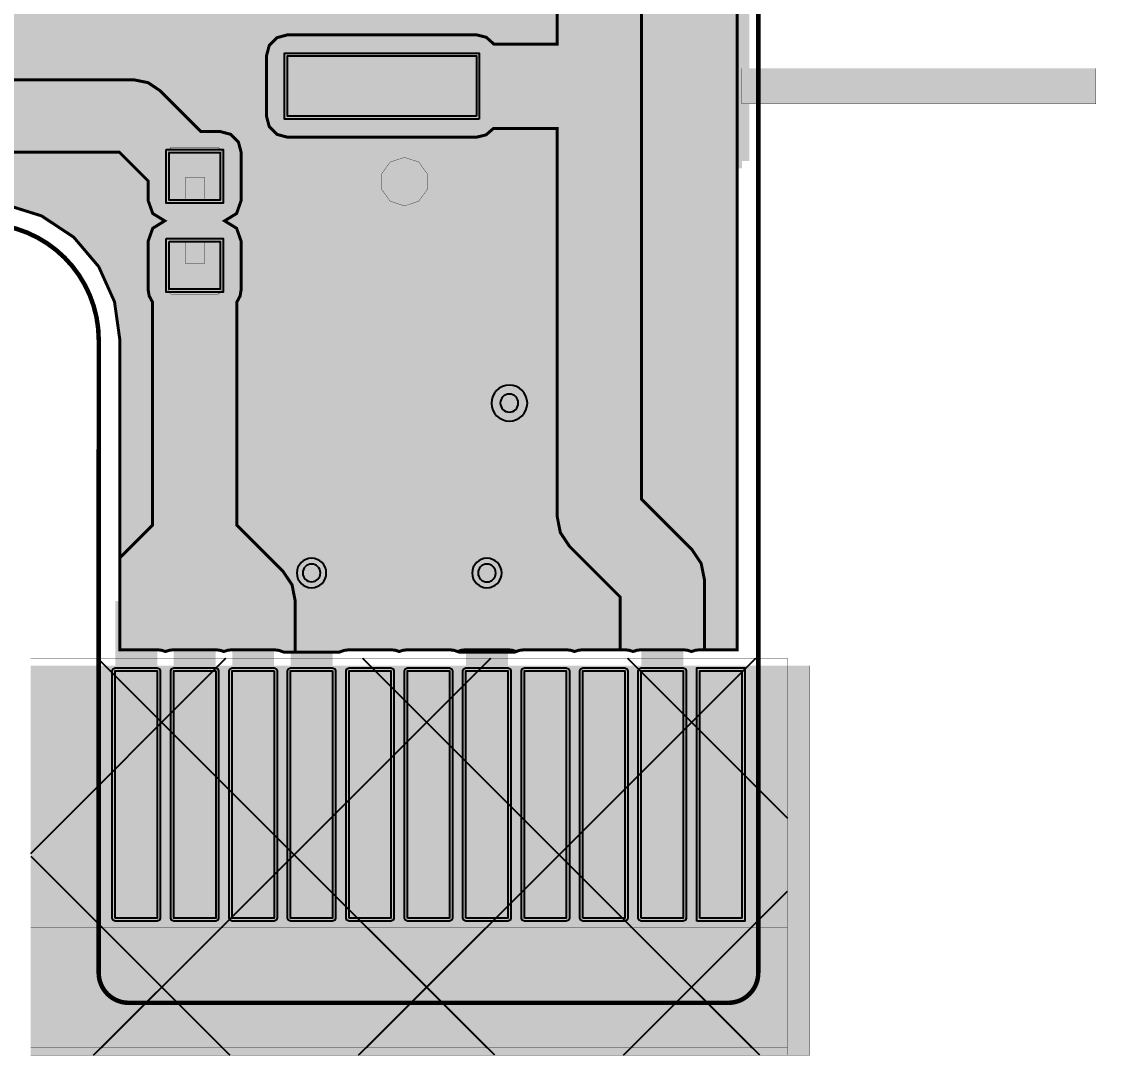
# Model space of a CAD drawing. Header units: millimetres. Extents: x 14 to 220, y 44 to 178.
# Drawn here: x 118.86 to 137.2, y 70.69 to 88.21 of the extents above; entities that cross this region are included whole.
import ezdxf

# ---------------------------------------------------------------- set-up
doc = ezdxf.new("R2010")
doc.units = ezdxf.units.MM
doc.header["$MEASUREMENT"] = 0
for name, color, linetype, true_color in [('Board-Outline-Layer', 7, 'Continuous', 0xff00ff), ('Bottom-Layer', 7, 'Continuous', 0x0000ff), ('Bottom-Paste-Mask-Layer', 7, 'Continuous', 0x800000), ('Bottom-Solder-Mask-Layer', 7, 'Continuous', 0xaa00ff), ('Document-Layer', 7, 'Continuous', 0xffffff), ('Hole-Layer', 7, 'Continuous', 0x222222), ('Multi-Layer', 7, 'Continuous', 0xc0c0c0), ('Top-Layer', 7, 'Continuous', 0xff0000), ('Top-Paste-Mask-Layer', 7, 'Continuous', 0x808080), ('Top-Silkscreen-Layer', 7, 'Continuous', 0xffcc00), ('Top-Solder-Mask-Layer', 7, 'Continuous', 0x800080)]:
    doc.layers.add(name, color=color, linetype=linetype, true_color=true_color)
pattern_1 = [(45, (0, 0), (-2.245064, 2.245064), []), (135, (0, 0), (-2.245064, -2.245064), [])]

msp = doc.modelspace()

# ---------------------------------------------------------------- hatches: boundary and pattern name
at = {"layer": 'Bottom-Layer'}
for points in [[(115.868, 82.921), (108.869, 82.921), (108.869, 84.28), (108.803, 84.611), (108.616, 84.892), (108.335, 85.08), (108.003, 85.146), (86.383, 85.146), (85.879, 85.066), (85.426, 84.835), (85.065, 84.475), (84.834, 84.021), (84.754, 83.518), (84.754, 76.667), (76.327, 76.667), (76.327, 122.451), (130.076, 122.451), (130.425, 122.382), (130.721, 122.184), (130.919, 121.888), (130.988, 121.539), (130.988, 77.564), (130.354, 77.564), (130.283, 77.557), (130.214, 77.535), (130.146, 77.557), (130.074, 77.564), (129.363, 77.564), (129.292, 77.557), (129.224, 77.535), (129.155, 77.557), (129.084, 77.564), (128.373, 77.564), (128.301, 77.557), (128.233, 77.535), (128.164, 77.557), (128.093, 77.564), (127.382, 77.564), (127.311, 77.557), (127.242, 77.535), (127.174, 77.557), (127.103, 77.564), (126.391, 77.564), (126.32, 77.557), (126.252, 77.535), (126.183, 77.557), (126.112, 77.564), (125.401, 77.564), (125.33, 77.557), (125.261, 77.535), (125.193, 77.557), (125.121, 77.564), (124.41, 77.564), (124.328, 77.554), (124.249, 77.526), (123.301, 77.526), (123.223, 77.554), (123.14, 77.564), (122.429, 77.564), (122.358, 77.557), (122.289, 77.535), (122.221, 77.557), (122.15, 77.564), (121.438, 77.564), (121.367, 77.557), (121.299, 77.535), (121.23, 77.557), (121.159, 77.564), (120.526, 77.564), (120.526, 82.816), (120.435, 83.464), (120.167, 84.06), (119.744, 84.559), (119.199, 84.92), (118.575, 85.116), (117.921, 85.131), (117.289, 84.963), (116.728, 84.626), (116.283, 84.147), (115.989, 83.564)], [(120.448, 73.015), (120.448, 77.206), (121.159, 77.206), (121.159, 73.015)], [(122.15, 77.206), (122.15, 73.015), (121.438, 73.015), (121.438, 77.206)], [(123.14, 77.206), (123.14, 73.015), (122.429, 73.015), (122.429, 77.206)], [(124.131, 77.206), (124.131, 73.015), (123.42, 73.015), (123.42, 77.206)], [(124.41, 73.015), (124.41, 77.206), (125.121, 77.206), (125.121, 73.015)], [(125.401, 73.015), (125.401, 77.206), (126.112, 77.206), (126.112, 73.015)], [(126.391, 73.015), (126.391, 77.206), (127.103, 77.206), (127.103, 73.015)], [(127.382, 73.015), (127.382, 77.206), (128.093, 77.206), (128.093, 73.015)], [(128.373, 73.015), (128.373, 77.206), (129.084, 77.206), (129.084, 73.015)], [(129.363, 73.015), (129.363, 77.206), (130.074, 77.206), (130.074, 73.015)], [(130.354, 73.015), (130.354, 77.206), (131.065, 77.206), (131.065, 73.015)]]:
    msp.add_hatch(color=256, dxfattribs=at).paths.add_polyline_path(points)
h = msp.add_hatch(dxfattribs=at)
h.set_pattern_fill('ANSI37', color=256, style=0)
h.set_pattern_definition(pattern_1)
h.paths.add_polyline_path([(119.014, 70.69), (119.014, 72.849), (131.841, 72.849), (131.841, 70.69)])
at = {"layer": 'Bottom-Paste-Mask-Layer'}
for points in [[(120.448, 73.015), (120.448, 77.206), (121.159, 77.206), (121.159, 73.015)], [(122.15, 77.206), (122.15, 73.015), (121.438, 73.015), (121.438, 77.206)], [(123.14, 77.206), (123.14, 73.015), (122.429, 73.015), (122.429, 77.206)], [(124.131, 77.206), (124.131, 73.015), (123.42, 73.015), (123.42, 77.206)], [(124.41, 73.015), (124.41, 77.206), (125.121, 77.206), (125.121, 73.015)], [(125.401, 73.015), (125.401, 77.206), (126.112, 77.206), (126.112, 73.015)], [(126.391, 73.015), (126.391, 77.206), (127.103, 77.206), (127.103, 73.015)], [(127.382, 73.015), (127.382, 77.206), (128.093, 77.206), (128.093, 73.015)], [(128.373, 73.015), (128.373, 77.206), (129.084, 77.206), (129.084, 73.015)], [(129.363, 73.015), (129.363, 77.206), (130.074, 77.206), (130.074, 73.015)], [(130.354, 73.015), (130.354, 77.206), (131.065, 77.206), (131.065, 73.015)]]:
    msp.add_hatch(color=256, dxfattribs=at).paths.add_polyline_path(points)
at = {"layer": 'Bottom-Solder-Mask-Layer'}
for points in [[(119.014, 70.69), (119.014, 77.295), (132.222, 77.295), (132.222, 70.69)], [(121.159, 72.964), (120.448, 72.964), (120.412, 72.979), (120.397, 73.015), (120.397, 77.206), (120.412, 77.242), (120.448, 77.256), (121.159, 77.256), (121.195, 77.242), (121.21, 77.206), (121.21, 73.015), (121.195, 72.979)], [(121.438, 77.256), (122.15, 77.256), (122.186, 77.242), (122.2, 77.206), (122.2, 73.015), (122.186, 72.979), (122.15, 72.964), (121.438, 72.964), (121.402, 72.979), (121.388, 73.015), (121.388, 77.206), (121.402, 77.242)], [(122.429, 77.256), (123.14, 77.256), (123.176, 77.242), (123.191, 77.206), (123.191, 73.015), (123.176, 72.979), (123.14, 72.964), (122.429, 72.964), (122.393, 72.979), (122.378, 73.015), (122.378, 77.206), (122.393, 77.242)], [(123.42, 77.256), (124.131, 77.256), (124.167, 77.242), (124.182, 77.206), (124.182, 73.015), (124.167, 72.979), (124.131, 72.964), (123.42, 72.964), (123.384, 72.979), (123.369, 73.015), (123.369, 77.206), (123.384, 77.242)], [(125.121, 72.964), (124.41, 72.964), (124.374, 72.979), (124.359, 73.015), (124.359, 77.206), (124.374, 77.242), (124.41, 77.256), (125.121, 77.256), (125.157, 77.242), (125.172, 77.206), (125.172, 73.015), (125.157, 72.979)], [(126.112, 72.964), (125.401, 72.964), (125.365, 72.979), (125.35, 73.015), (125.35, 77.206), (125.365, 77.242), (125.401, 77.256), (126.112, 77.256), (126.148, 77.242), (126.163, 77.206), (126.163, 73.015), (126.148, 72.979)], [(127.103, 72.964), (126.391, 72.964), (126.355, 72.979), (126.341, 73.015), (126.341, 77.206), (126.355, 77.242), (126.391, 77.256), (127.103, 77.256), (127.139, 77.242), (127.153, 77.206), (127.153, 73.015), (127.139, 72.979)], [(128.093, 72.964), (127.382, 72.964), (127.346, 72.979), (127.331, 73.015), (127.331, 77.206), (127.346, 77.242), (127.382, 77.256), (128.093, 77.256), (128.129, 77.242), (128.144, 77.206), (128.144, 73.015), (128.129, 72.979)], [(129.084, 72.964), (128.373, 72.964), (128.337, 72.979), (128.322, 73.015), (128.322, 77.206), (128.337, 77.242), (128.373, 77.256), (129.084, 77.256), (129.12, 77.242), (129.135, 77.206), (129.135, 73.015), (129.12, 72.979)], [(130.074, 72.964), (129.363, 72.964), (129.327, 72.979), (129.312, 73.015), (129.312, 77.206), (129.327, 77.242), (129.363, 77.256), (130.074, 77.256), (130.11, 77.242), (130.125, 77.206), (130.125, 73.015), (130.11, 72.979)], [(130.303, 72.964), (130.303, 77.256), (131.116, 77.256), (131.116, 72.964)]]:
    msp.add_hatch(color=256, dxfattribs=at).paths.add_polyline_path(points)
at = {"layer": 'Document-Layer'}
msp.add_hatch(color=256, dxfattribs=at).paths.add_polyline_path([(137.068, 86.822), (131.068, 86.822), (131.068, 87.422), (137.068, 87.422)])
msp.add_hatch(color=256, dxfattribs=at).paths.add_polyline_path([(137.068, 86.822), (131.068, 86.822), (131.068, 87.422), (137.068, 87.422)])
at = {"layer": 'Multi-Layer'}
h = msp.add_hatch(dxfattribs=at)
h.set_pattern_fill('ANSI37', color=256, style=0)
h.set_pattern_definition(pattern_1)
h.paths.add_polyline_path([(119.014, 70.817), (119.014, 77.422), (131.841, 77.422), (131.841, 70.817)])
at = {"layer": 'Top-Layer'}
for points in [[(93.208, 85.656), (93.274, 85.372), (93.458, 85.146), (86.383, 85.146), (85.879, 85.066), (85.426, 84.835), (85.065, 84.475), (84.834, 84.021), (84.754, 83.518), (84.754, 76.667), (76.327, 76.667), (76.327, 122.451), (130.076, 122.451), (130.425, 122.382), (130.721, 122.184), (130.919, 121.888), (130.988, 121.539), (130.988, 77.564), (130.433, 77.564), (130.433, 78.755), (130.378, 79.029), (130.224, 79.26), (129.365, 80.119), (129.365, 120.777), (129.311, 121.05), (129.156, 121.282), (128.394, 122.044), (128.162, 122.199), (127.889, 122.253), (109.347, 122.253), (109.074, 122.199), (108.843, 122.044), (106.303, 119.504), (106.282, 119.482), (106.262, 119.459), (106.145, 120.156), (105.857, 120.8), (105.415, 121.351), (104.848, 121.772), (104.193, 122.036), (103.493, 122.126), (87.529, 122.126), (87.286, 122.061), (87.108, 121.883), (87.043, 121.641), (87.043, 116.78), (87.115, 116.154), (87.326, 115.561), (87.665, 115.031), (88.116, 114.591), (88.654, 114.264), (89.252, 114.067), (87.445, 114.067), (87.172, 114.012), (86.94, 113.857), (85.919, 112.836), (85.786, 112.653), (85.718, 112.438), (85.512, 112.314), (85.431, 112.087), (85.431, 109.287), (85.509, 109.063), (85.71, 108.937), (85.71, 108.562), (79.444, 108.562), (79.313, 108.693), (79.135, 108.74), (78.328, 108.74), (78.103, 108.661), (77.978, 108.458), (77.853, 108.661), (77.628, 108.74), (76.822, 108.74), (76.642, 108.692), (76.511, 108.561), (76.463, 108.382), (76.463, 107.518), (76.464, 107.502), (76.465, 107.486), (76.465, 106.868), (76.432, 106.785), (76.42, 106.696), (76.42, 105.896), (76.468, 105.717), (76.6, 105.586), (76.779, 105.538), (77.579, 105.538), (77.758, 105.586), (77.889, 105.717), (77.937, 105.896), (77.937, 106.696), (77.926, 106.785), (77.892, 106.868), (77.892, 107.277), (77.946, 107.354), (77.978, 107.443), (78.103, 107.24), (78.328, 107.16), (79.135, 107.16), (79.313, 107.208), (79.444, 107.338), (85.71, 107.338), (85.71, 106.836), (85.509, 106.71), (85.431, 106.487), (85.431, 103.687), (85.479, 103.508), (85.61, 103.377), (85.789, 103.329), (87.059, 103.329), (87.238, 103.377), (87.369, 103.508), (87.417, 103.687), (87.417, 106.487), (87.338, 106.71), (87.137, 106.836), (87.137, 108.937), (87.338, 109.063), (87.417, 109.287), (87.417, 112.087), (87.404, 112.18), (87.368, 112.267), (87.74, 112.639), (106.093, 112.639), (106.093, 112.437), (104.339, 110.682), (104.184, 110.451), (104.13, 110.178), (104.13, 104.834), (104.058, 104.814), (103.99, 104.783), (103.99, 105.043), (104.111, 105.354), (104.05, 105.681), (103.826, 105.927), (103.505, 106.019), (103.185, 105.927), (102.961, 105.681), (102.9, 105.354), (103.02, 105.043), (103.02, 104.784), (102.09, 105.713), (102.095, 105.746), (102.096, 105.779), (102.096, 106.779), (102.048, 106.958), (101.917, 107.089), (101.738, 107.137), (99.938, 107.137), (99.779, 107.1), (99.653, 106.996), (99.532, 107.087), (99.383, 107.119), (98.483, 107.119), (98.304, 107.071), (98.173, 106.94), (98.125, 106.761), (98.125, 105.961), (98.173, 105.782), (98.304, 105.651), (98.483, 105.603), (99.383, 105.603), (99.495, 105.621), (99.596, 105.673), (99.726, 105.491), (99.938, 105.421), (101.01, 105.421), (101.799, 104.632), (101.769, 104.636), (101.738, 104.637), (99.938, 104.637), (99.726, 104.567), (99.596, 104.385), (99.495, 104.437), (99.383, 104.455), (98.483, 104.455), (98.304, 104.407), (98.173, 104.276), (98.125, 104.097), (98.125, 103.297), (98.173, 103.118), (98.304, 102.987), (98.483, 102.939), (99.383, 102.939), (99.532, 102.971), (99.653, 103.062), (99.779, 102.958), (99.938, 102.921), (101.738, 102.921), (101.917, 102.969), (102.048, 103.1), (102.096, 103.279), (102.096, 103.294), (102.395, 103.294), (102.855, 102.835), (100.953, 102.835), (100.767, 102.798), (100.609, 102.693), (98.478, 100.561), (97.737, 100.561), (97.259, 101.039), (97.259, 104.394), (97.222, 104.58), (97.117, 104.737), (96.1, 105.754), (96.1, 111.086), (96.052, 111.265), (95.921, 111.396), (95.742, 111.444), (93.742, 111.444), (93.563, 111.396), (93.432, 111.265), (93.384, 111.086), (93.384, 108.754), (91.984, 108.754), (91.857, 108.951), (91.636, 109.027), (90.736, 109.027), (90.557, 108.979), (90.426, 108.848), (90.378, 108.669), (90.378, 107.869), (90.426, 107.69), (90.557, 107.559), (90.736, 107.511), (91.636, 107.511), (91.857, 107.587), (91.984, 107.784), (93.384, 107.784), (93.384, 105.586), (93.432, 105.407), (93.563, 105.276), (93.742, 105.228), (95.254, 105.228), (96.289, 104.193), (96.289, 100.838), (96.326, 100.653), (96.431, 100.495), (97.005, 99.921), (96.1, 99.921), (96.1, 102.186), (96.052, 102.365), (95.921, 102.496), (95.742, 102.544), (93.742, 102.544), (93.563, 102.496), (93.432, 102.365), (93.384, 102.186), (93.384, 99.921), (91.994, 99.921), (91.94, 100.093), (91.81, 100.216), (91.636, 100.261), (90.736, 100.261), (90.557, 100.213), (90.426, 100.082), (90.378, 99.903), (90.378, 99.103), (90.426, 98.924), (90.557, 98.793), (90.736, 98.745), (91.636, 98.745), (91.828, 98.801), (91.96, 98.951), (93.384, 98.951), (93.384, 96.686), (93.432, 96.507), (93.563, 96.376), (93.742, 96.328), (95.742, 96.328), (95.921, 96.376), (96.052, 96.507), (96.1, 96.686), (96.1, 98.951), (99.055, 98.951), (99.241, 98.988), (99.398, 99.093), (101.669, 101.364), (103.735, 101.364), (103.797, 101.112), (103.978, 100.927), (104.228, 100.859), (105.46, 100.859), (105.503, 100.86), (105.546, 100.866), (106.001, 100.866), (106.311, 100.746), (106.639, 100.807), (106.885, 101.031), (106.976, 101.351), (106.885, 101.672), (106.639, 101.896), (106.311, 101.957), (106.001, 101.836), (105.952, 101.836), (105.937, 101.973), (105.884, 102.099), (105.953, 102.35), (105.884, 102.6), (105.953, 102.85), (105.884, 103.1), (105.953, 103.35), (105.884, 103.6), (105.953, 103.851), (105.884, 104.101), (105.95, 104.401), (105.825, 104.682), (105.558, 104.834), (105.558, 106.888), (105.857, 106.888), (105.857, 106.552), (105.852, 106.509), (105.85, 106.466), (105.85, 105.234), (105.944, 104.944), (106.19, 104.765), (106.495, 104.765), (106.741, 104.944), (106.835, 105.234), (106.835, 106.466), (106.833, 106.509), (106.828, 106.552), (106.828, 107.207), (106.791, 107.393), (106.685, 107.55), (106.611, 107.624), (106.611, 108.146), (106.535, 108.367), (106.338, 108.494), (106.338, 108.548), (106.45, 108.799), (106.441, 109.072), (106.312, 109.314), (106.091, 109.475), (105.821, 109.523), (105.558, 109.447), (105.558, 109.882), (107.312, 111.637), (107.467, 111.868), (107.521, 112.141), (107.521, 118.704), (109.643, 120.826), (111.236, 120.826), (111.236, 119.392), (111.284, 119.213), (111.415, 119.082), (111.594, 119.034), (113.594, 119.034), (113.773, 119.082), (113.904, 119.213), (113.952, 119.392), (113.952, 119.657), (115.242, 119.657), (116.355, 118.544), (116.355, 114.328), (115.278, 115.405), (115.121, 115.51), (114.935, 115.547), (113.952, 115.547), (113.952, 115.812), (113.904, 115.991), (113.773, 116.122), (113.594, 116.17), (111.594, 116.17), (111.415, 116.122), (111.284, 115.991), (111.236, 115.812), (111.236, 114.312), (111.284, 114.133), (111.415, 114.002), (111.594, 113.954), (113.594, 113.954), (113.773, 114.002), (113.904, 114.133), (113.952, 114.312), (113.952, 114.577), (114.734, 114.577), (115.847, 113.464), (115.847, 110.945), (114.607, 109.705), (112.268, 109.705), (112.083, 109.668), (111.925, 109.563), (110, 107.638), (109.895, 107.481), (109.858, 107.295), (109.858, 106.958), (109.72, 106.943), (109.592, 106.89), (109.343, 106.958), (109.093, 106.891), (108.966, 106.943), (108.829, 106.958), (108.829, 110.224), (108.792, 110.409), (108.687, 110.567), (108.172, 111.082), (108.037, 111.387), (107.763, 111.575), (107.43, 111.59), (107.139, 111.428), (106.977, 111.137), (106.993, 110.805), (107.181, 110.53), (107.486, 110.396), (107.859, 110.023), (107.859, 106.958), (107.721, 106.943), (107.593, 106.89), (107.346, 106.958), (107.099, 106.893), (106.917, 106.713), (106.85, 106.466), (106.85, 105.234), (106.917, 104.986), (107.099, 104.806), (107.346, 104.741), (107.593, 104.809), (107.844, 104.741), (108.094, 104.809), (108.344, 104.741), (108.594, 104.809), (108.844, 104.741), (109.093, 104.808), (109.343, 104.741), (109.592, 104.809), (109.843, 104.741), (110.093, 104.809), (110.343, 104.741), (110.593, 104.809), (110.843, 104.741), (111.093, 104.809), (111.221, 104.756), (111.359, 104.741), (111.359, 104.674), (111.241, 104.386), (111.281, 104.077), (111.468, 103.828), (111.28, 103.578), (111.241, 103.267), (111.362, 102.979), (111.611, 102.788), (111.921, 102.747), (112.211, 102.865), (112.234, 102.865), (112.249, 102.728), (112.302, 102.6), (112.234, 102.35), (112.302, 102.099), (112.234, 101.85), (112.301, 101.6), (112.234, 101.351), (112.302, 101.101), (112.234, 100.851), (112.302, 100.601), (112.234, 100.351), (112.302, 100.1), (112.234, 99.85), (112.302, 99.6), (112.234, 99.35), (112.302, 99.1), (112.234, 98.853), (112.299, 98.605), (112.479, 98.423), (112.727, 98.357), (113.959, 98.357), (114.206, 98.423), (114.386, 98.605), (114.451, 98.853), (114.383, 99.1), (114.451, 99.35), (114.383, 99.6), (114.451, 99.85), (114.383, 100.1), (114.451, 100.351), (114.383, 100.601), (114.451, 100.851), (114.383, 101.101), (114.451, 101.351), (114.384, 101.6), (114.437, 101.733), (114.451, 101.876), (114.483, 101.884), (114.515, 101.894), (114.568, 101.841), (114.725, 101.736), (114.911, 101.699), (122.786, 101.699), (123.279, 101.206), (123.279, 100.582), (123.327, 100.403), (123.458, 100.272), (123.637, 100.224), (126.807, 100.224), (126.986, 100.272), (127.117, 100.403), (127.165, 100.582), (127.165, 101.602), (127.117, 101.781), (126.986, 101.912), (126.807, 101.96), (123.897, 101.96), (123.495, 102.362), (123.897, 102.764), (126.807, 102.764), (126.986, 102.812), (127.117, 102.943), (127.165, 103.122), (127.165, 104.142), (127.117, 104.321), (126.986, 104.452), (126.807, 104.5), (123.637, 104.5), (123.458, 104.452), (123.327, 104.321), (123.279, 104.142), (123.279, 103.518), (122.786, 103.025), (115.259, 103.025), (115.164, 103.121), (115.007, 103.226), (114.821, 103.263), (114.602, 103.263), (114.529, 103.3), (114.451, 103.324), (114.394, 103.581), (114.213, 103.773), (113.959, 103.843), (112.727, 103.843), (112.683, 103.841), (112.64, 103.835), (112.229, 103.835), (112.309, 103.915), (112.374, 104.007), (112.535, 103.897), (112.727, 103.858), (113.959, 103.858), (114.002, 103.86), (114.045, 103.866), (115.335, 103.866), (115.521, 103.903), (115.678, 104.008), (115.752, 104.082), (116.274, 104.082), (116.495, 104.158), (116.622, 104.355), (116.676, 104.355), (116.987, 104.235), (117.314, 104.296), (117.561, 104.52), (117.652, 104.84), (117.561, 105.161), (117.314, 105.385), (116.987, 105.446), (116.676, 105.325), (116.622, 105.325), (116.495, 105.522), (116.274, 105.598), (115.374, 105.598), (115.195, 105.55), (115.064, 105.419), (115.016, 105.24), (115.016, 104.836), (114.045, 104.836), (114.002, 104.842), (113.959, 104.844), (112.727, 104.844), (112.513, 104.795), (112.341, 104.658), (112.335, 104.666), (112.329, 104.674), (112.329, 105.147), (112.335, 105.19), (112.337, 105.234), (112.337, 106.466), (112.27, 106.713), (112.089, 106.893), (111.841, 106.958), (111.594, 106.89), (111.568, 106.905), (111.54, 106.917), (112.723, 108.1), (115.189, 108.1), (115.375, 108.137), (115.532, 108.242), (117.183, 109.893), (117.288, 110.051), (117.325, 110.236), (117.325, 118.745), (117.288, 118.931), (117.183, 119.088), (115.786, 120.485), (115.629, 120.59), (115.443, 120.627), (113.952, 120.627), (113.952, 120.826), (120.236, 120.826), (120.236, 119.392), (120.284, 119.213), (120.415, 119.082), (120.594, 119.034), (122.594, 119.034), (122.801, 119.1), (122.932, 119.274), (124.968, 119.274), (124.984, 119.274), (124.999, 119.274), (126.568, 119.274), (126.747, 119.322), (126.878, 119.453), (126.926, 119.632), (126.926, 120.652), (126.915, 120.742), (126.882, 120.826), (127.594, 120.826), (127.938, 120.482), (127.938, 87.83), (126.866, 87.832), (126.737, 87.948), (126.568, 87.99), (123.368, 87.99), (123.189, 87.942), (123.058, 87.811), (123.01, 87.632), (123.01, 86.612), (123.058, 86.433), (123.189, 86.302), (123.368, 86.254), (126.568, 86.254), (126.732, 86.294), (126.86, 86.404), (127.938, 86.402), (127.938, 79.823), (127.992, 79.55), (128.147, 79.318), (129.005, 78.46), (129.005, 77.564), (128.373, 77.564), (128.301, 77.557), (128.233, 77.535), (128.164, 77.557), (128.093, 77.564), (127.382, 77.564), (127.299, 77.554), (127.221, 77.526), (126.273, 77.526), (126.195, 77.554), (126.112, 77.564), (125.401, 77.564), (125.33, 77.557), (125.261, 77.535), (125.193, 77.557), (125.121, 77.564), (124.41, 77.564), (124.328, 77.554), (124.249, 77.526), (123.498, 77.526), (123.498, 78.392), (123.444, 78.666), (123.289, 78.897), (122.508, 79.679), (122.508, 83.459), (122.564, 83.563), (122.583, 83.68), (122.583, 84.486), (122.504, 84.711), (122.301, 84.836), (122.504, 84.961), (122.583, 85.186), (122.583, 85.993), (122.535, 86.172), (122.404, 86.303), (122.225, 86.351), (121.898, 86.351), (121.201, 87.047), (121.003, 87.18), (120.769, 87.226), (118.126, 87.226), (118.126, 87.364), (118.079, 87.543), (117.947, 87.674), (117.768, 87.722), (115.768, 87.722), (115.589, 87.674), (115.458, 87.543), (115.41, 87.364), (115.41, 85.864), (115.458, 85.685), (115.589, 85.554), (115.768, 85.506), (117.768, 85.506), (117.947, 85.554), (118.079, 85.685), (118.126, 85.864), (118.126, 86.002), (120.515, 86.002), (121.003, 85.514), (121.003, 85.186), (121.083, 84.961), (121.286, 84.836), (121.083, 84.711), (121.003, 84.486), (121.003, 83.68), (121.023, 83.562), (121.08, 83.457), (121.08, 79.679), (120.526, 79.125), (120.526, 82.816), (120.435, 83.464), (120.167, 84.06), (119.744, 84.559), (119.199, 84.92), (118.575, 85.116), (117.921, 85.131), (117.289, 84.963), (116.728, 84.626), (116.283, 84.147), (115.989, 83.564), (115.868, 82.921), (108.869, 82.921), (108.869, 84.28), (108.803, 84.611), (108.616, 84.892), (108.335, 85.08), (108.003, 85.146), (98.058, 85.146), (98.242, 85.372), (98.308, 85.656), (98.308, 87.117), (98.222, 87.44), (97.986, 87.676), (97.663, 87.762), (97.341, 87.676), (97.104, 87.44), (97.018, 87.117), (97.018, 85.656), (97.084, 85.372), (97.268, 85.146), (95.518, 85.146), (95.702, 85.372), (95.768, 85.656), (95.768, 87.117), (95.727, 87.344), (95.608, 87.542), (95.608, 87.658), (95.571, 87.844), (95.466, 88.001), (95.151, 88.316), (95.151, 88.539), (95.114, 88.725), (95.009, 88.883), (94.668, 89.224), (94.736, 89.213), (94.804, 89.209), (98.603, 89.209), (98.722, 89.126), (98.864, 89.096), (99.764, 89.096), (99.906, 89.126), (100.025, 89.209), (100.278, 89.209), (100.399, 89.122), (100.544, 89.091), (101.894, 89.091), (102.073, 89.139), (102.204, 89.27), (102.252, 89.449), (102.252, 89.669), (102.906, 89.669), (103.222, 89.563), (103.546, 89.638), (103.782, 89.873), (103.859, 90.197), (103.754, 90.513), (103.498, 90.726), (103.169, 90.773), (102.864, 90.639), (102.252, 90.639), (102.252, 90.859), (102.204, 91.038), (102.073, 91.169), (101.894, 91.217), (100.544, 91.217), (100.365, 91.169), (100.234, 91.038), (100.186, 90.859), (100.186, 90.499), (100.025, 90.499), (99.906, 90.583), (99.764, 90.612), (98.864, 90.612), (98.722, 90.583), (98.603, 90.499), (98.308, 90.499), (98.308, 91.922), (98.308, 91.925), (98.308, 91.928), (98.308, 92.653), (98.231, 92.959), (98.018, 93.191), (97.72, 93.295), (97.409, 93.246), (97.158, 93.054), (97.028, 92.767), (96.974, 92.933), (96.878, 93.078), (96.878, 93.271), (97.282, 93.675), (101.281, 93.675), (101.248, 93.419), (101.324, 93.173), (101.495, 92.981), (101.73, 92.877), (101.988, 92.879), (102.221, 92.987), (106.934, 92.987), (106.945, 92.987), (106.956, 92.988), (106.997, 92.849), (107.07, 92.724), (107.07, 90.262), (106.768, 90.262), (106.589, 90.214), (106.458, 90.083), (106.41, 89.904), (106.41, 88.404), (106.458, 88.225), (106.589, 88.094), (106.768, 88.046), (108.768, 88.046), (108.947, 88.094), (109.078, 88.225), (109.126, 88.404), (109.126, 89.904), (109.078, 90.083), (108.947, 90.214), (108.768, 90.262), (108.04, 90.262), (108.04, 92.724), (108.152, 92.973), (108.143, 93.246), (108.017, 93.487), (107.797, 93.649), (109.497, 95.349), (109.497, 87.45), (109.126, 87.079), (109.126, 87.364), (109.078, 87.543), (108.947, 87.674), (108.768, 87.722), (106.768, 87.722), (106.524, 87.627), (106.411, 87.391), (106.362, 87.401), (106.313, 87.404), (105.506, 87.404), (105.327, 87.356), (105.196, 87.225), (105.148, 87.046), (105.148, 86.182), (105.196, 86.003), (105.327, 85.872), (105.506, 85.824), (106.313, 85.824), (106.362, 85.827), (106.411, 85.838), (106.524, 85.602), (106.768, 85.506), (108.768, 85.506), (108.947, 85.554), (109.078, 85.685), (109.126, 85.864), (109.126, 86.076), (109.295, 86.076), (109.48, 86.113), (109.638, 86.219), (110.325, 86.906), (110.43, 87.064), (110.467, 87.249), (110.467, 95.557), (110.686, 95.776), (110.791, 95.933), (110.828, 96.119), (110.828, 96.242), (111.081, 96.303), (111.267, 96.484), (111.336, 96.735), (111.336, 97.967), (111.269, 98.214), (111.088, 98.395), (110.84, 98.459), (110.593, 98.391), (110.343, 98.459), (110.093, 98.391), (109.843, 98.459), (109.592, 98.391), (109.343, 98.459), (109.093, 98.392), (108.844, 98.459), (108.594, 98.391), (108.344, 98.459), (108.094, 98.391), (107.844, 98.459), (107.593, 98.391), (107.343, 98.459), (107.093, 98.391), (106.843, 98.459), (106.593, 98.391), (106.346, 98.459), (106.098, 98.395), (105.916, 98.214), (105.85, 97.967), (105.85, 96.735), (105.852, 96.691), (105.857, 96.649), (105.857, 95.748), (104.754, 94.645), (100.495, 94.645), (100.499, 94.649), (100.503, 94.653), (104.207, 98.357), (104.217, 98.357), (104.228, 98.357), (105.46, 98.357), (105.707, 98.423), (105.888, 98.605), (105.952, 98.853), (105.884, 99.1), (105.953, 99.35), (105.884, 99.6), (105.953, 99.85), (105.884, 100.1), (105.952, 100.347), (105.888, 100.595), (105.707, 100.777), (105.46, 100.843), (104.228, 100.843), (104.185, 100.841), (104.142, 100.836), (103.718, 100.836), (103.532, 100.799), (103.375, 100.694), (102.688, 100.007), (102.166, 100.007), (101.945, 99.931), (101.818, 99.734), (101.764, 99.734), (101.454, 99.855), (101.126, 99.794), (100.88, 99.57), (100.789, 99.249), (100.88, 98.929), (101.126, 98.705), (101.454, 98.643), (101.764, 98.764), (101.818, 98.764), (101.945, 98.567), (102.166, 98.491), (102.969, 98.491), (99.959, 95.481), (96.647, 95.481), (96.462, 95.444), (96.304, 95.339), (94.78, 93.815), (94.675, 93.658), (94.638, 93.472), (94.638, 93.078), (94.542, 92.933), (94.488, 92.767), (94.349, 93.066), (94.08, 93.257), (93.751, 93.29), (93.449, 93.156), (93.449, 93.357), (93.412, 93.543), (93.307, 93.7), (92.887, 94.12), (92.73, 94.225), (92.544, 94.262), (92.344, 94.262), (92.32, 94.286), (92.32, 94.793), (92.272, 94.972), (92.141, 95.103), (91.962, 95.151), (91.155, 95.151), (90.93, 95.072), (90.805, 94.869), (90.68, 95.072), (90.455, 95.151), (89.649, 95.151), (89.575, 95.144), (89.505, 95.121), (89.505, 95.159), (89.457, 95.338), (89.326, 95.469), (89.147, 95.517), (86.267, 95.517), (86.088, 95.469), (85.957, 95.338), (85.909, 95.159), (85.909, 94.039), (85.957, 93.86), (86.088, 93.729), (86.267, 93.681), (89.147, 93.681), (89.25, 93.696), (89.344, 93.74), (89.416, 93.657), (89.509, 93.599), (89.416, 93.541), (89.344, 93.458), (89.25, 93.502), (89.147, 93.517), (86.267, 93.517), (86.088, 93.469), (85.957, 93.338), (85.909, 93.159), (85.909, 92.039), (85.957, 91.86), (86.088, 91.729), (86.267, 91.681), (89.147, 91.681), (89.326, 91.729), (89.457, 91.86), (89.505, 92.039), (89.505, 92.077), (89.575, 92.055), (89.649, 92.047), (90.455, 92.047), (90.68, 92.127), (90.805, 92.33), (90.93, 92.127), (91.155, 92.047), (91.962, 92.047), (92.045, 92.057), (92.123, 92.086), (92.123, 91.848), (91.918, 91.623), (91.844, 91.327), (91.844, 91.226), (91.868, 91.054), (91.938, 90.895), (91.868, 90.737), (91.844, 90.565), (91.844, 90.464), (91.918, 90.168), (92.123, 89.943), (92.123, 89.616), (92.16, 89.431), (92.266, 89.273), (92.982, 88.557), (93.139, 88.452), (93.325, 88.415), (93.601, 88.415), (93.763, 88.254), (93.51, 88.001), (93.405, 87.844), (93.368, 87.658), (93.368, 87.542), (93.249, 87.344), (93.208, 87.117)], [(126.568, 86.612), (123.368, 86.612), (123.368, 87.632), (126.568, 87.632)], [(121.361, 85.993), (122.225, 85.993), (122.225, 85.186), (121.361, 85.186)], [(121.361, 84.486), (122.225, 84.486), (122.225, 83.68), (121.361, 83.68)], [(120.448, 73.015), (120.448, 77.206), (121.159, 77.206), (121.159, 73.015)], [(122.15, 77.206), (122.15, 73.015), (121.438, 73.015), (121.438, 77.206)], [(123.14, 77.206), (123.14, 73.015), (122.429, 73.015), (122.429, 77.206)], [(124.131, 77.206), (124.131, 73.015), (123.42, 73.015), (123.42, 77.206)], [(124.41, 73.015), (124.41, 77.206), (125.121, 77.206), (125.121, 73.015)], [(125.401, 73.015), (125.401, 77.206), (126.112, 77.206), (126.112, 73.015)], [(126.391, 73.015), (126.391, 77.206), (127.103, 77.206), (127.103, 73.015)], [(127.382, 73.015), (127.382, 77.206), (128.093, 77.206), (128.093, 73.015)], [(128.373, 73.015), (128.373, 77.206), (129.084, 77.206), (129.084, 73.015)], [(129.363, 73.015), (129.363, 77.206), (130.074, 77.206), (130.074, 73.015)], [(130.354, 73.015), (130.354, 77.206), (131.065, 77.206), (131.065, 73.015)]]:
    msp.add_hatch(color=256, dxfattribs=at).paths.add_polyline_path(points)
at = {"layer": 'Top-Paste-Mask-Layer'}
for points in [[(126.568, 86.612), (123.368, 86.612), (123.368, 87.632), (126.568, 87.632)], [(122.193, 85.191), (121.965, 85.191), (121.965, 85.571), (121.635, 85.571), (121.635, 85.191), (121.393, 85.191), (121.343, 85.241), (121.343, 86.031), (121.393, 86.081), (122.193, 86.081), (122.243, 86.031), (122.243, 85.241)], [(122.193, 85.191), (121.965, 85.191), (121.965, 85.571), (121.635, 85.571), (121.635, 85.191), (121.393, 85.191), (121.343, 85.241), (121.343, 86.031), (121.393, 86.081), (122.193, 86.081), (122.243, 86.031), (122.243, 85.241)], [(122.243, 83.641), (122.243, 84.441), (122.193, 84.491), (121.965, 84.491), (121.965, 84.121), (121.635, 84.121), (121.635, 84.491), (121.393, 84.491), (121.343, 84.441), (121.343, 83.641), (121.393, 83.591), (122.193, 83.591)], [(122.243, 83.641), (122.243, 84.441), (122.193, 84.491), (121.965, 84.491), (121.965, 84.121), (121.635, 84.121), (121.635, 84.491), (121.393, 84.491), (121.343, 84.441), (121.343, 83.641), (121.393, 83.591), (122.193, 83.591)], [(120.448, 73.015), (120.448, 77.206), (121.159, 77.206), (121.159, 73.015)], [(122.15, 77.206), (122.15, 73.015), (121.438, 73.015), (121.438, 77.206)], [(123.14, 77.206), (123.14, 73.015), (122.429, 73.015), (122.429, 77.206)], [(124.131, 77.206), (124.131, 73.015), (123.42, 73.015), (123.42, 77.206)], [(124.41, 73.015), (124.41, 77.206), (125.121, 77.206), (125.121, 73.015)], [(125.401, 73.015), (125.401, 77.206), (126.112, 77.206), (126.112, 73.015)], [(126.391, 73.015), (126.391, 77.206), (127.103, 77.206), (127.103, 73.015)], [(127.382, 73.015), (127.382, 77.206), (128.093, 77.206), (128.093, 73.015)], [(128.373, 73.015), (128.373, 77.206), (129.084, 77.206), (129.084, 73.015)], [(129.363, 73.015), (129.363, 77.206), (130.074, 77.206), (130.074, 73.015)], [(130.354, 73.015), (130.354, 77.206), (131.065, 77.206), (131.065, 73.015)]]:
    msp.add_hatch(color=256, dxfattribs=at).paths.add_polyline_path(points)
at = {"layer": 'Top-Silkscreen-Layer'}
msp.add_hatch(color=256, dxfattribs=at).paths.add_polyline_path([(125.349, 85.09), (125.108, 85.169), (124.958, 85.374), (124.958, 85.628), (125.108, 85.834), (125.349, 85.912), (125.591, 85.834), (125.74, 85.628), (125.74, 85.374), (125.591, 85.169)])
msp.add_hatch(color=256, dxfattribs=at).paths.add_polyline_path([(125.349, 85.09), (125.108, 85.169), (124.958, 85.374), (124.958, 85.628), (125.108, 85.834), (125.349, 85.912), (125.591, 85.834), (125.74, 85.628), (125.74, 85.374), (125.591, 85.169)])
at = {"layer": 'Top-Solder-Mask-Layer'}
for points in [[(126.618, 86.562), (123.318, 86.562), (123.318, 87.682), (126.618, 87.682)], [(121.31, 86.044), (122.276, 86.044), (122.276, 85.135), (121.31, 85.135)], [(121.31, 84.537), (122.276, 84.537), (122.276, 83.629), (121.31, 83.629)], [(119.014, 70.69), (119.014, 77.295), (132.222, 77.295), (132.222, 70.69)], [(121.159, 72.964), (120.448, 72.964), (120.412, 72.979), (120.397, 73.015), (120.397, 77.206), (120.412, 77.242), (120.448, 77.256), (121.159, 77.256), (121.195, 77.242), (121.21, 77.206), (121.21, 73.015), (121.195, 72.979)], [(121.438, 77.256), (122.15, 77.256), (122.186, 77.242), (122.2, 77.206), (122.2, 73.015), (122.186, 72.979), (122.15, 72.964), (121.438, 72.964), (121.402, 72.979), (121.388, 73.015), (121.388, 77.206), (121.402, 77.242)], [(122.429, 77.256), (123.14, 77.256), (123.176, 77.242), (123.191, 77.206), (123.191, 73.015), (123.176, 72.979), (123.14, 72.964), (122.429, 72.964), (122.393, 72.979), (122.378, 73.015), (122.378, 77.206), (122.393, 77.242)], [(123.42, 77.256), (124.131, 77.256), (124.167, 77.242), (124.182, 77.206), (124.182, 73.015), (124.167, 72.979), (124.131, 72.964), (123.42, 72.964), (123.384, 72.979), (123.369, 73.015), (123.369, 77.206), (123.384, 77.242)], [(125.121, 72.964), (124.41, 72.964), (124.374, 72.979), (124.359, 73.015), (124.359, 77.206), (124.374, 77.242), (124.41, 77.256), (125.121, 77.256), (125.157, 77.242), (125.172, 77.206), (125.172, 73.015), (125.157, 72.979)], [(126.112, 72.964), (125.401, 72.964), (125.365, 72.979), (125.35, 73.015), (125.35, 77.206), (125.365, 77.242), (125.401, 77.256), (126.112, 77.256), (126.148, 77.242), (126.163, 77.206), (126.163, 73.015), (126.148, 72.979)], [(127.103, 72.964), (126.391, 72.964), (126.355, 72.979), (126.341, 73.015), (126.341, 77.206), (126.355, 77.242), (126.391, 77.256), (127.103, 77.256), (127.139, 77.242), (127.153, 77.206), (127.153, 73.015), (127.139, 72.979)], [(128.093, 72.964), (127.382, 72.964), (127.346, 72.979), (127.331, 73.015), (127.331, 77.206), (127.346, 77.242), (127.382, 77.256), (128.093, 77.256), (128.129, 77.242), (128.144, 77.206), (128.144, 73.015), (128.129, 72.979)], [(129.084, 72.964), (128.373, 72.964), (128.337, 72.979), (128.322, 73.015), (128.322, 77.206), (128.337, 77.242), (128.373, 77.256), (129.084, 77.256), (129.12, 77.242), (129.135, 77.206), (129.135, 73.015), (129.12, 72.979)], [(130.074, 72.964), (129.363, 72.964), (129.327, 72.979), (129.312, 73.015), (129.312, 77.206), (129.327, 77.242), (129.363, 77.256), (130.074, 77.256), (130.11, 77.242), (130.125, 77.206), (130.125, 73.015), (130.11, 72.979)], [(130.303, 72.964), (130.303, 77.256), (131.116, 77.256), (131.116, 72.964)]]:
    msp.add_hatch(color=256, dxfattribs=at).paths.add_polyline_path(points)

# ---------------------------------------------------------------- linework, layer by layer
at = {"layer": 'Board-Outline-Layer', "const_width": 0.0762}
msp.add_lwpolyline([(75.969, 122.809), (130.076, 122.809, -0.414), (131.346, 121.539), (131.346, 72.087, -0.414), (130.838, 71.579), (120.675, 71.579, -0.414), (120.167, 72.087), (120.168, 82.816, 1), (116.224, 82.816), (116.224, 77.579, -0.414), (114.954, 76.309), (109.781, 76.309, -0.414), (108.511, 77.579), (108.511, 84.28, 0.414), (108.003, 84.788), (86.383, 84.788, 0.414), (85.113, 83.518), (85.113, 76.309), (75.969, 76.309)], format="xyb", close=True, dxfattribs=at)
at = {"layer": 'Bottom-Layer'}
for points, const_width in [([(130.988, 121.539), (130.988, 77.564), (130.354, 77.564), (130.283, 77.557), (130.214, 77.535), (130.146, 77.557), (130.074, 77.564), (129.363, 77.564), (129.292, 77.557), (129.224, 77.535), (129.155, 77.557), (129.084, 77.564), (128.373, 77.564), (128.301, 77.557), (128.233, 77.535), (128.164, 77.557), (128.093, 77.564), (127.382, 77.564), (127.311, 77.557), (127.242, 77.535), (127.174, 77.557), (127.103, 77.564), (126.391, 77.564), (126.32, 77.557), (126.252, 77.535), (126.183, 77.557), (126.112, 77.564), (125.401, 77.564), (125.33, 77.557), (125.261, 77.535), (125.193, 77.557), (125.121, 77.564), (124.41, 77.564), (124.328, 77.554), (124.249, 77.526), (123.301, 77.526), (123.223, 77.554), (123.14, 77.564), (122.429, 77.564), (122.358, 77.557), (122.289, 77.535), (122.221, 77.557), (122.15, 77.564), (121.438, 77.564), (121.367, 77.557), (121.299, 77.535), (121.23, 77.557), (121.159, 77.564), (120.526, 77.564), (120.526, 82.816), (120.435, 83.464), (120.167, 84.06), (119.744, 84.559), (119.199, 84.92), (118.575, 85.116)], 0.0508), ([(123.775, 75.11), (123.775, 78.867)], 0.711)]:
    msp.add_lwpolyline(points, dxfattribs=dict(at, const_width=const_width))
for points in [[(120.448, 73.015), (120.448, 77.206), (121.159, 77.206), (121.159, 73.015)], [(122.15, 77.206), (122.15, 73.015), (121.438, 73.015), (121.438, 77.206)], [(123.14, 77.206), (123.14, 73.015), (122.429, 73.015), (122.429, 77.206)], [(124.131, 77.206), (124.131, 73.015), (123.42, 73.015), (123.42, 77.206)], [(124.41, 73.015), (124.41, 77.206), (125.121, 77.206), (125.121, 73.015)], [(125.401, 73.015), (125.401, 77.206), (126.112, 77.206), (126.112, 73.015)], [(126.391, 73.015), (126.391, 77.206), (127.103, 77.206), (127.103, 73.015)], [(127.382, 73.015), (127.382, 77.206), (128.093, 77.206), (128.093, 73.015)], [(128.373, 73.015), (128.373, 77.206), (129.084, 77.206), (129.084, 73.015)], [(129.363, 73.015), (129.363, 77.206), (130.074, 77.206), (130.074, 73.015)], [(130.354, 73.015), (130.354, 77.206), (131.065, 77.206), (131.065, 73.015)]]:
    msp.add_lwpolyline(points, close=True, dxfattribs=at)
at = {"layer": 'Bottom-Layer', "const_width": 0.00508}
msp.add_lwpolyline([(119.014, 70.69), (119.014, 72.849), (131.841, 72.849), (131.841, 70.69)], close=True, dxfattribs=at)
at = {"layer": 'Bottom-Paste-Mask-Layer'}
for points in [[(120.448, 73.015), (120.448, 77.206), (121.159, 77.206), (121.159, 73.015)], [(122.15, 77.206), (122.15, 73.015), (121.438, 73.015), (121.438, 77.206)], [(123.14, 77.206), (123.14, 73.015), (122.429, 73.015), (122.429, 77.206)], [(124.131, 77.206), (124.131, 73.015), (123.42, 73.015), (123.42, 77.206)], [(124.41, 73.015), (124.41, 77.206), (125.121, 77.206), (125.121, 73.015)], [(125.401, 73.015), (125.401, 77.206), (126.112, 77.206), (126.112, 73.015)], [(126.391, 73.015), (126.391, 77.206), (127.103, 77.206), (127.103, 73.015)], [(127.382, 73.015), (127.382, 77.206), (128.093, 77.206), (128.093, 73.015)], [(128.373, 73.015), (128.373, 77.206), (129.084, 77.206), (129.084, 73.015)], [(129.363, 73.015), (129.363, 77.206), (130.074, 77.206), (130.074, 73.015)], [(130.354, 73.015), (130.354, 77.206), (131.065, 77.206), (131.065, 73.015)]]:
    msp.add_lwpolyline(points, close=True, dxfattribs=at)
at = {"layer": 'Bottom-Solder-Mask-Layer', "const_width": 0.00508}
msp.add_lwpolyline([(119.014, 70.69), (119.014, 77.295), (132.222, 77.295), (132.222, 70.69)], close=True, dxfattribs=at)
at = {"layer": 'Bottom-Solder-Mask-Layer'}
for points in [[(121.159, 72.964), (120.448, 72.964), (120.412, 72.979), (120.397, 73.015), (120.397, 77.206), (120.412, 77.242), (120.448, 77.256), (121.159, 77.256), (121.195, 77.242), (121.21, 77.206), (121.21, 73.015), (121.195, 72.979)], [(121.438, 77.256), (122.15, 77.256), (122.186, 77.242), (122.2, 77.206), (122.2, 73.015), (122.186, 72.979), (122.15, 72.964), (121.438, 72.964), (121.402, 72.979), (121.388, 73.015), (121.388, 77.206), (121.402, 77.242)], [(122.429, 77.256), (123.14, 77.256), (123.176, 77.242), (123.191, 77.206), (123.191, 73.015), (123.176, 72.979), (123.14, 72.964), (122.429, 72.964), (122.393, 72.979), (122.378, 73.015), (122.378, 77.206), (122.393, 77.242)], [(123.42, 77.256), (124.131, 77.256), (124.167, 77.242), (124.182, 77.206), (124.182, 73.015), (124.167, 72.979), (124.131, 72.964), (123.42, 72.964), (123.384, 72.979), (123.369, 73.015), (123.369, 77.206), (123.384, 77.242)], [(125.121, 72.964), (124.41, 72.964), (124.374, 72.979), (124.359, 73.015), (124.359, 77.206), (124.374, 77.242), (124.41, 77.256), (125.121, 77.256), (125.157, 77.242), (125.172, 77.206), (125.172, 73.015), (125.157, 72.979)], [(126.112, 72.964), (125.401, 72.964), (125.365, 72.979), (125.35, 73.015), (125.35, 77.206), (125.365, 77.242), (125.401, 77.256), (126.112, 77.256), (126.148, 77.242), (126.163, 77.206), (126.163, 73.015), (126.148, 72.979)], [(127.103, 72.964), (126.391, 72.964), (126.355, 72.979), (126.341, 73.015), (126.341, 77.206), (126.355, 77.242), (126.391, 77.256), (127.103, 77.256), (127.139, 77.242), (127.153, 77.206), (127.153, 73.015), (127.139, 72.979)], [(128.093, 72.964), (127.382, 72.964), (127.346, 72.979), (127.331, 73.015), (127.331, 77.206), (127.346, 77.242), (127.382, 77.256), (128.093, 77.256), (128.129, 77.242), (128.144, 77.206), (128.144, 73.015), (128.129, 72.979)], [(129.084, 72.964), (128.373, 72.964), (128.337, 72.979), (128.322, 73.015), (128.322, 77.206), (128.337, 77.242), (128.373, 77.256), (129.084, 77.256), (129.12, 77.242), (129.135, 77.206), (129.135, 73.015), (129.12, 72.979)], [(130.074, 72.964), (129.363, 72.964), (129.327, 72.979), (129.312, 73.015), (129.312, 77.206), (129.327, 77.242), (129.363, 77.256), (130.074, 77.256), (130.11, 77.242), (130.125, 77.206), (130.125, 73.015), (130.11, 72.979)], [(130.303, 72.964), (130.303, 77.256), (131.116, 77.256), (131.116, 72.964)]]:
    msp.add_lwpolyline(points, close=True, dxfattribs=at)
at = {"layer": 'Document-Layer', "const_width": 0.00508}
msp.add_lwpolyline([(137.068, 86.822), (131.068, 86.822), (131.068, 87.422), (137.068, 87.422)], close=True, dxfattribs=at)
msp.add_lwpolyline([(137.068, 86.822), (131.068, 86.822), (131.068, 87.422), (137.068, 87.422)], close=True, dxfattribs=at)
at = {"layer": 'Hole-Layer'}
msp.add_lwpolyline([(126.974, 81.747, 1), (127.279, 81.747, 1)], format="xyb", close=True, dxfattribs=at)
for points in [[(123.625, 78.867, 1), (123.925, 78.867), (123.925, 78.867, 1), (123.625, 78.867)], [(126.597, 78.866, 1), (126.897, 78.866), (126.897, 78.866, 1), (126.597, 78.866)]]:
    msp.add_lwpolyline(points, format="xyb", dxfattribs=at)
at = {"layer": 'Multi-Layer'}
msp.add_lwpolyline([(126.822, 81.747, 1), (127.432, 81.747), (127.432, 81.747, 1), (126.822, 81.747)], format="xyb", dxfattribs=at)
for points in [[(123.525, 78.867, 1), (124.025, 78.867, 1)], [(126.497, 78.866, 1), (126.997, 78.866, 1)]]:
    msp.add_lwpolyline(points, format="xyb", close=True, dxfattribs=at)
at = {"layer": 'Multi-Layer', "const_width": 0.00508}
msp.add_lwpolyline([(119.014, 70.817), (119.014, 77.422), (131.841, 77.422), (131.841, 70.817)], close=True, dxfattribs=at)
at = {"layer": 'Top-Layer'}
for points, const_width in [([(76.327, 122.451), (130.076, 122.451), (130.425, 122.382), (130.721, 122.184), (130.919, 121.888), (130.988, 121.539), (130.988, 77.564), (130.433, 77.564), (130.433, 78.755), (130.378, 79.029), (130.224, 79.26), (129.365, 80.119), (129.365, 120.777), (129.311, 121.05), (129.156, 121.282), (128.394, 122.044), (128.162, 122.199), (127.889, 122.253), (109.347, 122.253), (109.074, 122.199), (108.843, 122.044), (106.303, 119.504)], 0.0508), ([(128.651, 79.823), (128.651, 120.777)], 0.711), ([(127.938, 120.482), (127.938, 87.83), (126.866, 87.832), (126.737, 87.948), (126.568, 87.99), (123.368, 87.99), (123.189, 87.942), (123.058, 87.811), (123.01, 87.632), (123.01, 86.612), (123.058, 86.433), (123.189, 86.302), (123.368, 86.254), (126.568, 86.254), (126.732, 86.294), (126.86, 86.404), (127.938, 86.402), (127.938, 79.823), (127.992, 79.55), (128.147, 79.318), (129.005, 78.46), (129.005, 77.564), (128.373, 77.564), (128.301, 77.557), (128.233, 77.535), (128.164, 77.557), (128.093, 77.564), (127.382, 77.564), (127.299, 77.554), (127.221, 77.526), (126.273, 77.526), (126.195, 77.554), (126.112, 77.564), (125.401, 77.564), (125.33, 77.557), (125.261, 77.535), (125.193, 77.557), (125.121, 77.564), (124.41, 77.564), (124.328, 77.554), (124.249, 77.526), (123.498, 77.526), (123.498, 78.392), (123.444, 78.666), (123.289, 78.897), (122.508, 79.679), (122.508, 83.459), (122.564, 83.563), (122.583, 83.68), (122.583, 84.486), (122.504, 84.711), (122.301, 84.836), (122.504, 84.961), (122.583, 85.186), (122.583, 85.993), (122.535, 86.172), (122.404, 86.303), (122.225, 86.351), (121.898, 86.351), (121.201, 87.047), (121.003, 87.18), (120.769, 87.226), (118.126, 87.226)], 0.0508), ([(124.968, 87.122), (128.568, 87.115)], 0.711), ([(116.768, 86.614), (120.769, 86.614)], 0.508), ([(120.769, 86.614), (121.793, 85.59)], 0.508), ([(118.126, 86.002), (120.515, 86.002), (121.003, 85.514), (121.003, 85.186), (121.083, 84.961), (121.286, 84.836), (121.083, 84.711), (121.003, 84.486), (121.003, 83.68), (121.023, 83.562), (121.08, 83.457), (121.08, 79.679), (120.526, 79.125), (120.526, 82.816), (120.435, 83.464), (120.167, 84.06), (119.744, 84.559), (119.199, 84.92), (118.575, 85.116)], 0.0508), ([(121.794, 79.383), (121.794, 84.082)], 0.711), ([(129.719, 78.755), (128.651, 79.823)], 0.711), ([(121.794, 79.383), (120.803, 78.392)], 0.711), ([(121.794, 75.11), (121.794, 79.383)], 0.711), ([(122.785, 78.392), (121.794, 79.383)], 0.711), ([(123.775, 75.11), (123.775, 78.867)], 0.711), ([(126.747, 75.11), (126.747, 78.866)], 0.711), ([(129.719, 75.11), (129.719, 78.755)], 0.711), ([(120.803, 78.392), (120.803, 75.11)], 0.711), ([(122.785, 75.11), (122.785, 78.392)], 0.711)]:
    msp.add_lwpolyline(points, dxfattribs=dict(at, const_width=const_width))
for points in [[(126.568, 86.612), (123.368, 86.612), (123.368, 87.632), (126.568, 87.632)], [(121.361, 85.993), (122.225, 85.993), (122.225, 85.186), (121.361, 85.186)], [(121.361, 84.486), (122.225, 84.486), (122.225, 83.68), (121.361, 83.68)], [(120.448, 73.015), (120.448, 77.206), (121.159, 77.206), (121.159, 73.015)], [(122.15, 77.206), (122.15, 73.015), (121.438, 73.015), (121.438, 77.206)], [(123.14, 77.206), (123.14, 73.015), (122.429, 73.015), (122.429, 77.206)], [(124.131, 77.206), (124.131, 73.015), (123.42, 73.015), (123.42, 77.206)], [(124.41, 73.015), (124.41, 77.206), (125.121, 77.206), (125.121, 73.015)], [(125.401, 73.015), (125.401, 77.206), (126.112, 77.206), (126.112, 73.015)], [(126.391, 73.015), (126.391, 77.206), (127.103, 77.206), (127.103, 73.015)], [(127.382, 73.015), (127.382, 77.206), (128.093, 77.206), (128.093, 73.015)], [(128.373, 73.015), (128.373, 77.206), (129.084, 77.206), (129.084, 73.015)], [(129.363, 73.015), (129.363, 77.206), (130.074, 77.206), (130.074, 73.015)], [(130.354, 73.015), (130.354, 77.206), (131.065, 77.206), (131.065, 73.015)]]:
    msp.add_lwpolyline(points, close=True, dxfattribs=at)
at = {"layer": 'Top-Paste-Mask-Layer'}
for points in [[(126.568, 86.612), (123.368, 86.612), (123.368, 87.632), (126.568, 87.632)], [(120.448, 73.015), (120.448, 77.206), (121.159, 77.206), (121.159, 73.015)], [(122.15, 77.206), (122.15, 73.015), (121.438, 73.015), (121.438, 77.206)], [(123.14, 77.206), (123.14, 73.015), (122.429, 73.015), (122.429, 77.206)], [(124.131, 77.206), (124.131, 73.015), (123.42, 73.015), (123.42, 77.206)], [(124.41, 73.015), (124.41, 77.206), (125.121, 77.206), (125.121, 73.015)], [(125.401, 73.015), (125.401, 77.206), (126.112, 77.206), (126.112, 73.015)], [(126.391, 73.015), (126.391, 77.206), (127.103, 77.206), (127.103, 73.015)], [(127.382, 73.015), (127.382, 77.206), (128.093, 77.206), (128.093, 73.015)], [(128.373, 73.015), (128.373, 77.206), (129.084, 77.206), (129.084, 73.015)], [(129.363, 73.015), (129.363, 77.206), (130.074, 77.206), (130.074, 73.015)], [(130.354, 73.015), (130.354, 77.206), (131.065, 77.206), (131.065, 73.015)]]:
    msp.add_lwpolyline(points, close=True, dxfattribs=at)
at = {"layer": 'Top-Paste-Mask-Layer', "const_width": 0.00508}
for points in [[(122.193, 85.191), (121.965, 85.191), (121.965, 85.571), (121.635, 85.571), (121.635, 85.191), (121.393, 85.191), (121.343, 85.241), (121.343, 86.031), (121.393, 86.081), (122.193, 86.081), (122.243, 86.031), (122.243, 85.241)], [(122.193, 85.191), (121.965, 85.191), (121.965, 85.571), (121.635, 85.571), (121.635, 85.191), (121.393, 85.191), (121.343, 85.241), (121.343, 86.031), (121.393, 86.081), (122.193, 86.081), (122.243, 86.031), (122.243, 85.241)], [(122.243, 83.641), (122.243, 84.441), (122.193, 84.491), (121.965, 84.491), (121.965, 84.121), (121.635, 84.121), (121.635, 84.491), (121.393, 84.491), (121.343, 84.441), (121.343, 83.641), (121.393, 83.591), (122.193, 83.591)], [(122.243, 83.641), (122.243, 84.441), (122.193, 84.491), (121.965, 84.491), (121.965, 84.121), (121.635, 84.121), (121.635, 84.491), (121.393, 84.491), (121.343, 84.441), (121.343, 83.641), (121.393, 83.591), (122.193, 83.591)]]:
    msp.add_lwpolyline(points, close=True, dxfattribs=at)
at = {"layer": 'Top-Silkscreen-Layer'}
for points, const_width in [([(128.568, 96.012), (128.568, 85.852)], 0.254), ([(128.568, 96.012), (128.568, 85.852)], 0.254), ([(131.068, 85.852), (131.068, 96.012)], 0.254), ([(131.068, 85.852), (131.068, 96.012)], 0.254), ([(128.568, 87.115), (126.768, 87.115)], 0.254), ([(128.568, 87.115), (126.768, 87.115)], 0.254), ([(131.068, 87.122), (137.068, 87.122)], 0.254), ([(131.068, 87.122), (137.068, 87.122)], 0.254), ([(121.133, 85.262), (121.133, 86.221)], 0.152), ([(121.133, 86.221), (122.454, 86.221)], 0.152), ([(121.133, 85.262), (121.133, 86.221)], 0.152), ([(121.133, 86.221), (122.454, 86.221)], 0.152), ([(122.454, 86.221), (122.454, 85.262)], 0.152), ([(122.454, 86.221), (122.454, 85.262)], 0.152), ([(128.568, 85.852), (131.068, 85.852)], 0.254), ([(128.568, 85.852), (131.068, 85.852)], 0.254), ([(121.133, 84.41), (121.133, 83.451)], 0.152), ([(121.133, 84.41), (121.133, 83.451)], 0.152), ([(122.454, 83.451), (122.454, 84.41)], 0.152), ([(122.454, 83.451), (122.454, 84.41)], 0.152), ([(121.133, 83.451), (122.454, 83.451)], 0.152), ([(121.133, 83.451), (122.454, 83.451)], 0.152)]:
    msp.add_lwpolyline(points, dxfattribs=dict(at, const_width=const_width))
at = {"layer": 'Top-Silkscreen-Layer', "const_width": 0.00508}
msp.add_lwpolyline([(125.349, 85.09), (125.108, 85.169), (124.958, 85.374), (124.958, 85.628), (125.108, 85.834), (125.349, 85.912), (125.591, 85.834), (125.74, 85.628), (125.74, 85.374), (125.591, 85.169)], close=True, dxfattribs=at)
msp.add_lwpolyline([(125.349, 85.09), (125.108, 85.169), (124.958, 85.374), (124.958, 85.628), (125.108, 85.834), (125.349, 85.912), (125.591, 85.834), (125.74, 85.628), (125.74, 85.374), (125.591, 85.169)], close=True, dxfattribs=at)
at = {"layer": 'Top-Solder-Mask-Layer'}
for points in [[(126.618, 86.562), (123.318, 86.562), (123.318, 87.682), (126.618, 87.682)], [(121.31, 86.044), (122.276, 86.044), (122.276, 85.135), (121.31, 85.135)], [(121.31, 84.537), (122.276, 84.537), (122.276, 83.629), (121.31, 83.629)], [(121.159, 72.964), (120.448, 72.964), (120.412, 72.979), (120.397, 73.015), (120.397, 77.206), (120.412, 77.242), (120.448, 77.256), (121.159, 77.256), (121.195, 77.242), (121.21, 77.206), (121.21, 73.015), (121.195, 72.979)], [(121.438, 77.256), (122.15, 77.256), (122.186, 77.242), (122.2, 77.206), (122.2, 73.015), (122.186, 72.979), (122.15, 72.964), (121.438, 72.964), (121.402, 72.979), (121.388, 73.015), (121.388, 77.206), (121.402, 77.242)], [(122.429, 77.256), (123.14, 77.256), (123.176, 77.242), (123.191, 77.206), (123.191, 73.015), (123.176, 72.979), (123.14, 72.964), (122.429, 72.964), (122.393, 72.979), (122.378, 73.015), (122.378, 77.206), (122.393, 77.242)], [(123.42, 77.256), (124.131, 77.256), (124.167, 77.242), (124.182, 77.206), (124.182, 73.015), (124.167, 72.979), (124.131, 72.964), (123.42, 72.964), (123.384, 72.979), (123.369, 73.015), (123.369, 77.206), (123.384, 77.242)], [(125.121, 72.964), (124.41, 72.964), (124.374, 72.979), (124.359, 73.015), (124.359, 77.206), (124.374, 77.242), (124.41, 77.256), (125.121, 77.256), (125.157, 77.242), (125.172, 77.206), (125.172, 73.015), (125.157, 72.979)], [(126.112, 72.964), (125.401, 72.964), (125.365, 72.979), (125.35, 73.015), (125.35, 77.206), (125.365, 77.242), (125.401, 77.256), (126.112, 77.256), (126.148, 77.242), (126.163, 77.206), (126.163, 73.015), (126.148, 72.979)], [(127.103, 72.964), (126.391, 72.964), (126.355, 72.979), (126.341, 73.015), (126.341, 77.206), (126.355, 77.242), (126.391, 77.256), (127.103, 77.256), (127.139, 77.242), (127.153, 77.206), (127.153, 73.015), (127.139, 72.979)], [(128.093, 72.964), (127.382, 72.964), (127.346, 72.979), (127.331, 73.015), (127.331, 77.206), (127.346, 77.242), (127.382, 77.256), (128.093, 77.256), (128.129, 77.242), (128.144, 77.206), (128.144, 73.015), (128.129, 72.979)], [(129.084, 72.964), (128.373, 72.964), (128.337, 72.979), (128.322, 73.015), (128.322, 77.206), (128.337, 77.242), (128.373, 77.256), (129.084, 77.256), (129.12, 77.242), (129.135, 77.206), (129.135, 73.015), (129.12, 72.979)], [(130.074, 72.964), (129.363, 72.964), (129.327, 72.979), (129.312, 73.015), (129.312, 77.206), (129.327, 77.242), (129.363, 77.256), (130.074, 77.256), (130.11, 77.242), (130.125, 77.206), (130.125, 73.015), (130.11, 72.979)], [(130.303, 72.964), (130.303, 77.256), (131.116, 77.256), (131.116, 72.964)]]:
    msp.add_lwpolyline(points, close=True, dxfattribs=at)
at = {"layer": 'Top-Solder-Mask-Layer', "const_width": 0.00508}
msp.add_lwpolyline([(119.014, 70.69), (119.014, 77.295), (132.222, 77.295), (132.222, 70.69)], close=True, dxfattribs=at)

doc.saveas('drawing.dxf')
